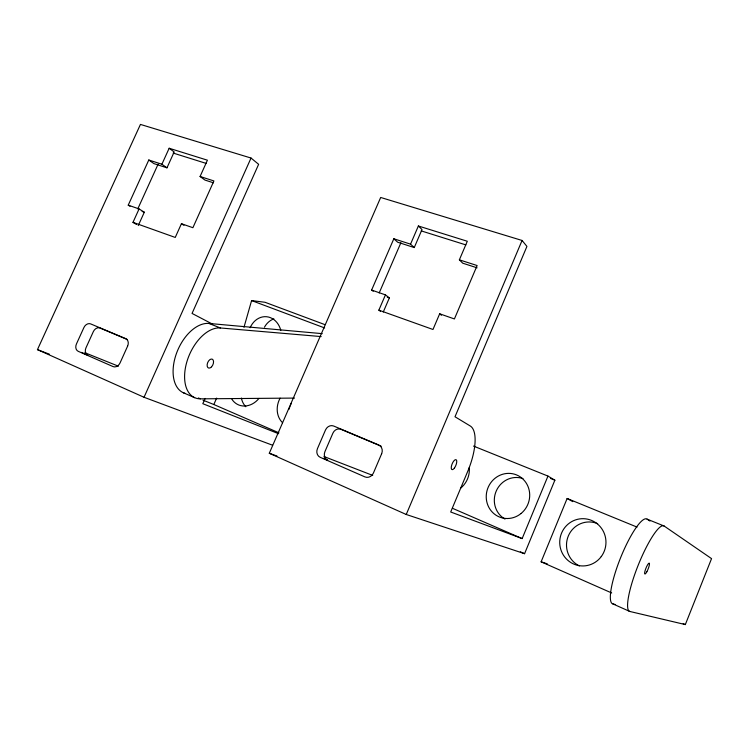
<?xml version="1.0" encoding="UTF-8"?>
<svg xmlns="http://www.w3.org/2000/svg" width="749" height="749" viewBox="0 0 749 749"><rect width="100%" height="100%" fill="white"/><g stroke="black" fill="none" stroke-linecap="round" stroke-linejoin="round"><path stroke-width="1.12" d="M243.977 327.294L251.598 300.574L265.024 302.278L324.991 324.663M685.326 624.582L711.55 558.623L664.166 526.041L647.099 519.141A45.745 9.756 -68.1 0 0 620.724 557.425A45.745 9.756 -68.1 0 0 612.869 603.909L629.806 611.456L685.326 624.582L683.191 623.636M611.69 592.974L541.115 561.825L567.133 498.478L637.053 527.099M547.959 476.083L522.156 538.587L450.692 511.998L467.732 471.355A42.094 15.795 -67.7 0 0 470.26 425.994L455.008 416.772L526.931 246.412L522.072 240.466L380.679 197.464L269.294 453.267L406.239 514.488L524.572 553.689L554.869 480.193L547.959 476.083L473.48 446.076M406.239 514.488L522.072 240.466M477.085 267.824L462.751 263.199L459.362 259.837L467.301 241.253L418.373 225.992L410.546 244.146L414.253 247.563L422.015 229.55L418.373 225.992M459.362 259.837L477.122 265.539L454.409 318.943L439.672 313.803L432.978 329.485L378.854 310.152L385.445 294.881L371.616 290.06L393.824 238.772L410.546 244.146M379.181 292.953L400.902 242.723M383.263 312.033L389.368 297.896L385.445 294.881M202.979 400.153L213.821 404.507L216.658 398.084M205.142 398.431L202.81 403.702L278.544 433.699M144.033 397.279L251.027 158.039L140.447 124.418L37.45 349.633L144.033 397.279L272.58 445.224M213.428 182.803L204.954 180.069L200.077 176.492L207.417 160.192L169.162 148.255L161.906 164.228L166.971 167.823L174.161 151.963L169.162 148.255M200.077 176.492L213.905 180.94L192.896 227.705L181.427 223.708L175.247 237.442L132.985 222.35L139.08 208.934L128.238 205.151L148.789 160.014L161.906 164.228M138.265 225.543L144.314 212.22L139.08 208.934M137.788 208.887L158.114 164.153M198.345 397.953L200.395 398.843L294.516 398.084M185.209 393.431A37.235 22.292 -66.5 0 1 176.052 354.595A37.235 22.292 -66.5 0 1 208.943 323.446L220.403 327.968L321.181 336.582M208.943 323.446L322.248 333.651M612.869 603.909L615.135 604.48M173.188 153.068L206.125 163.394M421.219 230.889L465.85 244.895M166.971 167.823L153.91 163.61L148.789 160.014M414.253 247.563L397.635 242.199L393.824 238.772M541.115 561.825L547.257 563.81M142.151 211.461L144.314 212.22M387.252 297.156L389.368 297.896M269.294 453.267L276.961 456.019M251.598 300.574L324.654 327.959M37.45 349.633L49.425 354.211M323.961 456.525L372.712 475.409M84.806 352.695L118.417 366.195M550.543 478.442L554.869 480.193M127.414 339.55L100.029 328.034A5.945 4.625 -63.5 0 0 93.325 331.648L85.966 347.854A5.955 4.634 -64.2 0 0 87.745 355.129L81.501 352.386M381.204 446.235L340.964 429.317A6.713 5.908 -65.6 0 0 332.893 433.175L324.926 451.638A6.732 5.917 -67.3 0 0 327.678 460.176L323.409 458.304M213.821 404.507L278.909 432.81M452.452 508.281L522.156 538.587M183.383 392.766L194.674 397.691M520.321 551.807L524.572 553.689M212.07 323.896L192.053 313.428L258.63 164.303L251.027 158.039M567.133 498.478L572.76 501.633M132.985 222.35L136.505 224.475M128.238 205.151L129.998 206.247M181.427 223.708L183.954 225.337M647.099 519.141L649.973 521.051M378.854 310.152L380.445 311.312M371.616 290.06L373.217 291.267M439.672 313.803L441.461 315.273M504.976 519.076A22.245 21.215 -69.6 0 1 496.315 490.857A22.245 21.215 -69.6 0 1 522.971 478.592M469.248 467.619A22.124 20.485 -66.6 0 1 460.635 488.17M629.806 611.456A46.073 9.138 -68.2 0 1 638.317 564.896A46.073 9.138 -68.2 0 1 664.166 526.041M579.38 565.935A23.125 22.657 89 0 1 568.435 535.722A23.125 22.657 89 0 1 597.674 523.654M289.123 409.179A20.204 17.489 -64.4 0 1 290.05 406.173M290.443 405.2A20.204 17.489 -64.4 0 1 291.37 403.327M245.822 406.735A19.727 16.675 -64 0 1 241.393 398.047M258.967 398.412A20.111 16.899 -63.9 0 1 231.778 399.067M282.542 422.717A20.598 17.733 -64.2 0 1 280.098 398.168M250.129 327.734A20.083 16.675 -86.2 0 1 266.485 316.715A20.083 16.675 -86.2 0 1 280.819 330.431M200.395 398.843A37.45 22.049 -66.6 0 1 186.66 362.507A37.45 22.049 -66.6 0 1 220.403 327.968M264.463 327.163A19.708 16.469 -86.1 0 1 273.881 318.877M381.653 453.744L373.433 472.993A6.966 6.235 -68.3 0 1 364.96 476.916L320.197 457.311A6.825 5.973 -67.2 0 1 317.436 448.67L325.515 429.954A6.807 5.964 -65.4 0 1 333.689 426.031L378.629 444.925A6.947 6.226 -66.2 0 1 381.653 453.744M127.63 346.094L120.055 362.919A6.142 4.84 -64.5 0 1 113.08 366.589L78.224 351.318A6.029 4.663 -64.2 0 1 76.445 343.969L83.897 327.566A6.02 4.653 -63.4 0 1 90.666 323.905L125.682 338.623A6.132 4.84 -63.6 0 1 127.63 346.094M454.549 467.863A5.383 2.022 -67.7 0 0 456.066 459.671A5.383 2.022 -67.7 0 0 451.375 466.393A5.383 2.022 -67.7 0 0 454.549 467.863M521.023 513.533A22.723 21.599 -69 0 0 516.51 474.894A22.723 21.599 -69 0 0 486.382 499.405A22.723 21.599 -69 0 0 521.023 513.533M601.26 556.573A23.631 23.116 -88 0 0 585.727 518.86A23.631 23.116 -88 0 0 561.535 551.517A23.631 23.116 -88 0 0 601.26 556.573M646.874 571.721A5.889 1.17 -68.2 0 0 649.224 563.136A5.889 1.17 -68.2 0 0 645.001 570.963A5.889 1.17 -68.2 0 0 646.874 571.721M211.546 366.832A4.794 2.818 -66.6 0 0 212.323 359.202A4.794 2.818 -66.6 0 0 207.155 364.669A4.794 2.818 -66.6 0 0 211.546 366.832"/></g></svg>
